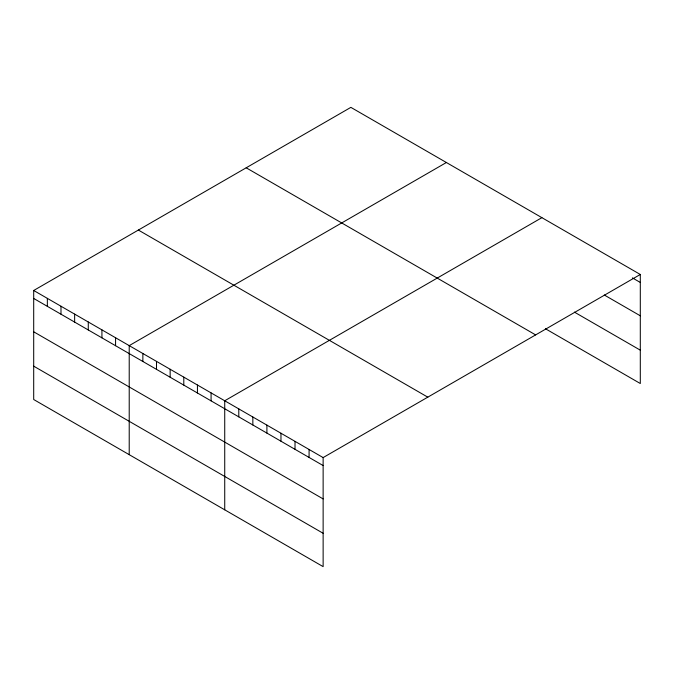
<?xml version="1.0" encoding="UTF-8"?>
<svg xmlns="http://www.w3.org/2000/svg" width="674" height="674" viewBox="0 0 674 674"><rect width="100%" height="100%" fill="white"/><g stroke="black" fill="none" stroke-linecap="round" stroke-linejoin="round"><path stroke-width="1.01" d="M640.3 274.478L323.132 457.587L323.132 566.632L33.7 399.522L33.7 290.486L350.868 107.368L640.3 274.478L640.3 383.514L545.409 328.727M446.373 162.518L129.214 345.627L129.214 454.672M541.888 217.66L224.728 400.769L224.728 509.814M632.389 277.882L640.3 282.448M604.275 295.001L640.3 315.794M574.4 312.113L640.3 350.16M246.195 167.801L535.636 334.902M138.364 230.053L427.805 397.163M33.7 290.486L323.132 457.587M33.7 298.456L323.132 465.557M33.7 331.802L323.132 498.912M33.7 366.167L323.132 533.277M309.08 449.474L309.08 457.444M295.018 441.352L295.018 449.322M280.965 433.239L280.965 441.209M266.904 425.126L266.904 433.087M252.843 417.004L252.843 424.974M238.79 408.891L238.79 416.861M211.08 392.891L211.08 400.862M197.44 385.014L197.44 392.984M183.791 377.137L183.791 385.107M170.151 369.259L170.151 377.229M156.503 361.382L156.503 369.352M142.863 353.505L142.863 361.475M115.566 337.75L115.566 345.72M101.926 329.872L101.926 337.843M88.277 321.995L88.277 329.965M74.637 314.118L74.637 322.088M60.989 306.24L60.989 314.21M47.349 298.363L47.349 306.333"/></g></svg>
